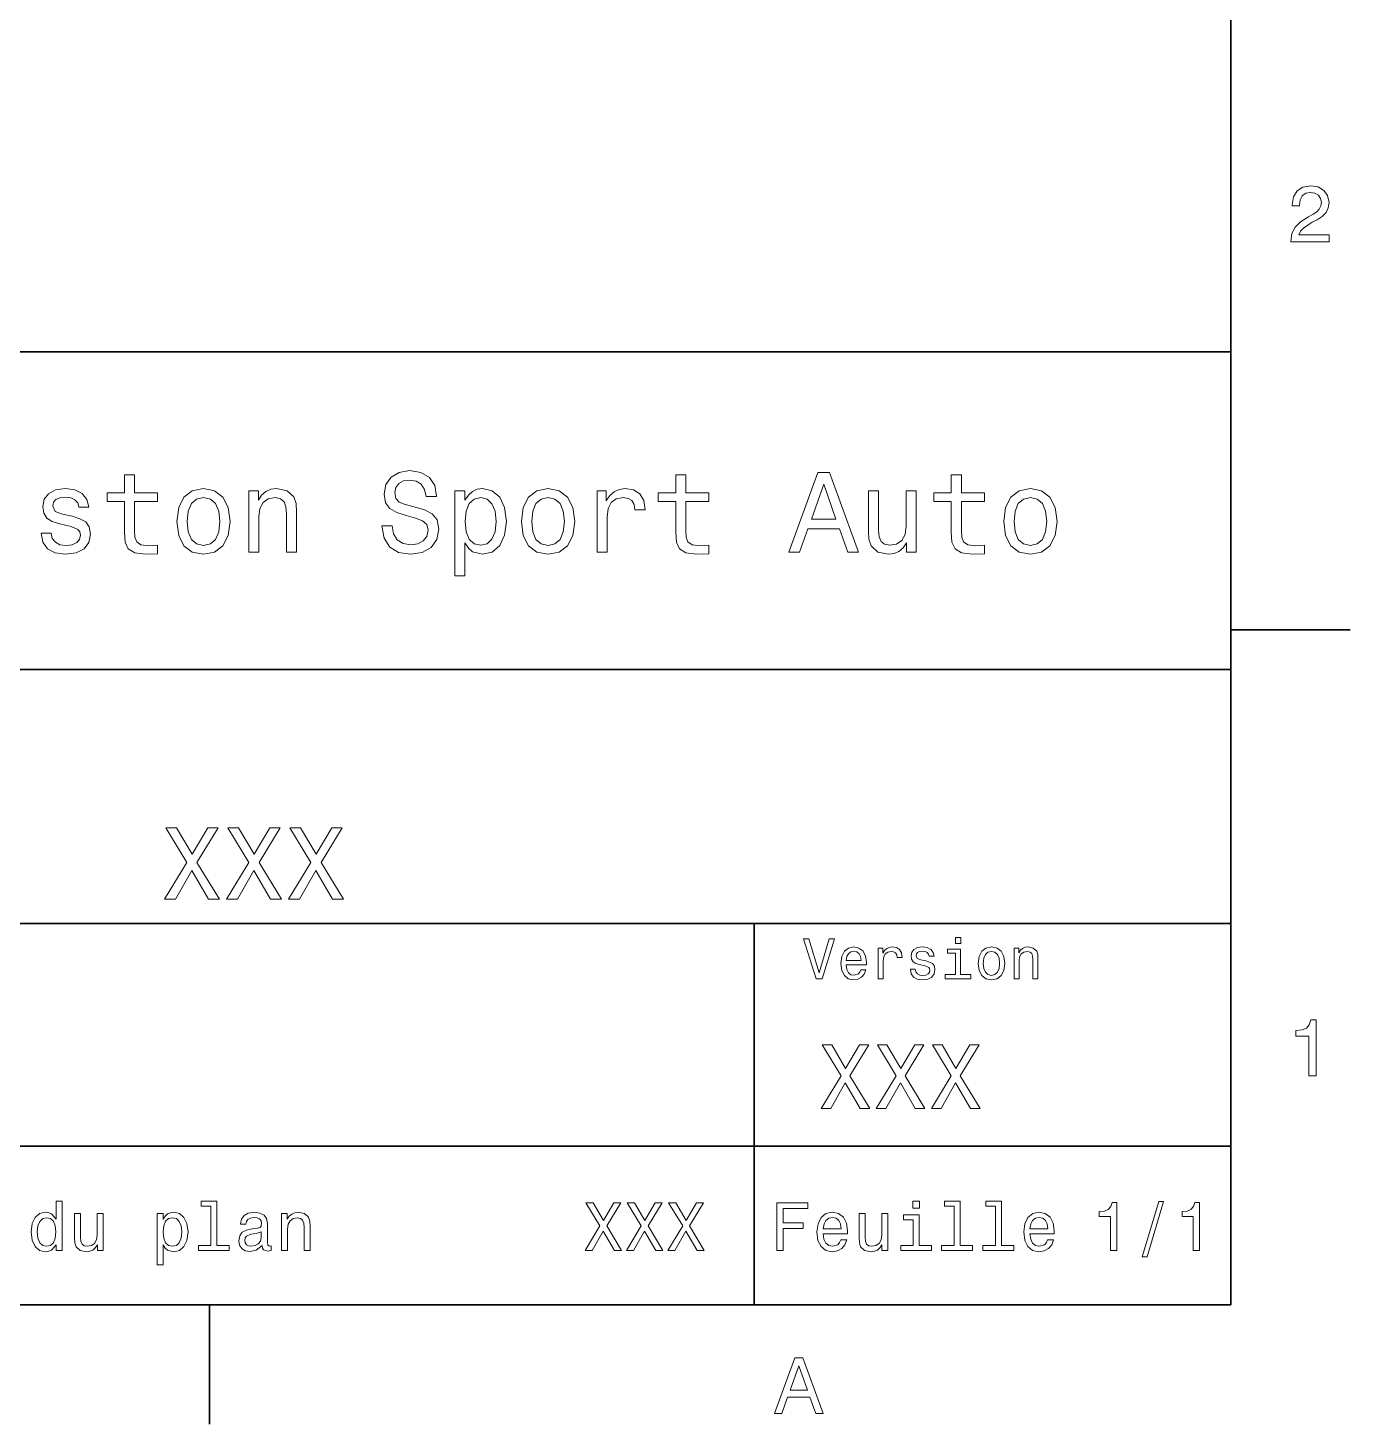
# Model space of a CAD drawing. Extents: x 0 to 297, y 0 to 210.
# Drawn here: x 211.3 to 294.5, y 2.5 to 90.4 of the extents above; entities that cross this region are included whole.
import ezdxf

# ---------------------------------------------------------------- set-up
doc = ezdxf.new("R2010")
doc.units = 0

msp = doc.modelspace()

# ---------------------------------------------------------------- linework, layer by layer
at = {"color": 7, "lineweight": 35}
for p, q in [((287, 10), (287, 200)), ((97, 70), (287, 70)), ((287, 70), (287, 10)), ((287, 52.5), (294.5, 52.5)), ((162, 50), (287, 50)), ((162, 34), (287, 34)), ((257, 10), (257, 34)), ((162, 20), (287, 20)), ((10, 10), (287, 10)), ((97, 10), (287, 10)), ((222.699997, 10), (222.699997, 2.5))]:
    msp.add_line(p, q, dxfattribs=at)
at = {"color": 7, "lineweight": 13}
for points in [[(290.76947, 76.916786), (293.175079, 76.916786), (293.175079, 77.350502), (291.273773, 77.350502), (291.3797, 77.587532), (291.561249, 77.784218), (292.121033, 78.142288), (292.418579, 78.293587), (292.751434, 78.510445), (292.988464, 78.762604), (293.124634, 79.060158), (293.175079, 79.398056), (293.089355, 79.821686), (292.852325, 80.154541), (292.489197, 80.366356), (292.020172, 80.442001), (291.536041, 80.35627), (291.167877, 80.119232), (290.930847, 79.740997), (290.850159, 79.241714), (290.850159, 79.171112), (291.309082, 79.171112), (291.309082, 79.211456), (291.354462, 79.554398), (291.490631, 79.806557), (291.707489, 79.967941), (291.994965, 80.023415), (292.287476, 79.972984), (292.504333, 79.846901), (292.645538, 79.650215), (292.695984, 79.403099), (292.660675, 79.171112), (292.56485, 78.974426), (292.403473, 78.802956), (292.181549, 78.651657), (291.884003, 78.490273), (291.389771, 78.177589), (291.041779, 77.844742), (290.835022, 77.441284), (290.76947, 76.931915)], [(234.20462, 59.030979), (233.548996, 59.030979), (233.693085, 58.267288), (234.053314, 57.70533), (234.608078, 57.366714), (235.357361, 57.244236), (236.099426, 57.359509), (236.654175, 57.67651), (237.007202, 58.17363), (237.136902, 58.82925), (237.028824, 59.420029), (236.726227, 59.801872), (236.236313, 60.054031), (235.580704, 60.241352), (235.018738, 60.378242), (234.651306, 60.536743), (234.442368, 60.767288), (234.377533, 61.127522), (234.442368, 61.451729), (234.629684, 61.696686), (234.917877, 61.862389), (235.314133, 61.920029), (235.71759, 61.84798), (236.034592, 61.653458), (236.24353, 61.32925), (236.344391, 60.889767), (237, 60.889767), (237, 60.904179), (236.884735, 61.581409), (236.546112, 62.085732), (236.01297, 62.402737), (235.292511, 62.510807), (234.644104, 62.402737), (234.139771, 62.100143), (233.815567, 61.631844), (233.700287, 61.026657), (233.793961, 60.486309), (234.067734, 60.118874), (234.5, 59.873917), (235.09079, 59.6866), (235.674362, 59.520893), (236.113831, 59.362389), (236.380402, 59.131844), (236.47406, 58.757202), (236.387619, 58.375359), (236.164276, 58.087173), (235.825653, 57.907059), (235.386169, 57.849422), (234.896255, 57.928673), (234.521622, 58.159222), (234.283875, 58.533859)], [(217.353027, 60.579971), (217.353027, 58.64193), (217.396255, 58.015129), (217.597992, 57.582851), (218.001434, 57.330688), (218.685883, 57.244236), (219.43515, 57.280258), (219.43515, 57.827808), (218.887604, 57.78458), (218.390488, 57.842216), (218.123917, 58.022331), (218.008652, 58.324928), (217.98703, 58.75), (217.98703, 60.579971), (219.43515, 60.579971), (219.43515, 61.120316), (217.98703, 61.120316), (217.98703, 62.251438), (217.353027, 62.251438), (217.353027, 61.120316), (216.257935, 61.120316), (216.257935, 60.579971)], [(252.05043, 60.579971), (252.05043, 58.64193), (252.093658, 58.015129), (252.29538, 57.582851), (252.698853, 57.330688), (253.383286, 57.244236), (254.132568, 57.280258), (254.132568, 57.827808), (253.585022, 57.78458), (253.087891, 57.842216), (252.82132, 58.022331), (252.706055, 58.324928), (252.684448, 58.75), (252.684448, 60.579971), (254.132568, 60.579971), (254.132568, 61.120316), (252.684448, 61.120316), (252.684448, 62.251438), (252.05043, 62.251438), (252.05043, 61.120316), (250.955322, 61.120316), (250.955322, 60.579971)], [(259.175781, 57.381123), (259.838623, 57.381123), (260.364563, 58.850864), (262.360229, 58.850864), (262.886169, 57.381123), (263.563416, 57.381123), (261.733429, 62.388329), (260.998566, 62.388329)], [(260.595093, 59.463257), (261.365997, 61.667866), (262.136902, 59.463257)], [(269.399109, 60.579971), (269.399109, 58.64193), (269.442352, 58.015129), (269.644073, 57.582851), (270.047546, 57.330688), (270.731995, 57.244236), (271.481262, 57.280258), (271.481262, 57.827808), (270.933716, 57.78458), (270.436584, 57.842216), (270.170013, 58.022331), (270.054749, 58.324928), (270.033142, 58.75), (270.033142, 60.579971), (271.481262, 60.579971), (271.481262, 61.120316), (270.033142, 61.120316), (270.033142, 62.251438), (269.399109, 62.251438), (269.399109, 61.120316), (268.304016, 61.120316), (268.304016, 60.579971)], [(214.060516, 59.636166), (213.44812, 59.780258), (212.994232, 59.945965), (212.842941, 60.28458), (212.886169, 60.522331), (213.03746, 60.695244), (213.282425, 60.803314), (213.635437, 60.846542), (213.97406, 60.803314), (214.240631, 60.67363), (214.413544, 60.479107), (214.485596, 60.219738), (215.105194, 60.219738), (215.105194, 60.23415), (214.997116, 60.70245), (214.701721, 61.069885), (214.240631, 61.30043), (213.635437, 61.386887), (213.023056, 61.30043), (212.57637, 61.062679), (212.29538, 60.709652), (212.208939, 60.262966), (212.273773, 59.830688), (212.475494, 59.528095), (212.806915, 59.311958), (213.289627, 59.16066), (213.995682, 58.987751), (214.427948, 58.807636), (214.543228, 58.663544), (214.586456, 58.447407), (214.521606, 58.180836), (214.348694, 57.979107), (214.067719, 57.849422), (213.693085, 57.806194), (213.296829, 57.849422), (213.008636, 58.000721), (212.814117, 58.245674), (212.734863, 58.584293), (212.122482, 58.584293), (212.223343, 58.007923), (212.518738, 57.590057), (212.98703, 57.337894), (213.635437, 57.244236), (214.312683, 57.337894), (214.809799, 57.590057), (215.112396, 57.993515), (215.220459, 58.519451), (215.141205, 58.973343), (214.917862, 59.283138), (214.55043, 59.484871)], [(220.65274, 59.311958), (220.768005, 58.432995), (221.099426, 57.78458), (221.625366, 57.381123), (222.331421, 57.244236), (223.030258, 57.381123), (223.556198, 57.777374), (223.887604, 58.425793), (224.010086, 59.311958), (223.887604, 60.190922), (223.556198, 60.846542), (223.030258, 61.242794), (222.331421, 61.386887), (221.625366, 61.242794), (221.099426, 60.839336), (220.768005, 60.190922)], [(221.301147, 59.319164), (221.365997, 59.967579), (221.567719, 60.435879), (221.891937, 60.72406), (222.331421, 60.824928), (222.763687, 60.72406), (223.087891, 60.443081), (223.289627, 59.967579), (223.361679, 59.319164), (223.289627, 58.663544), (223.087891, 58.188038), (222.763687, 57.899853), (222.331421, 57.806194), (221.891937, 57.899853), (221.567719, 58.188038), (221.365997, 58.663544)], [(225.177246, 57.381123), (225.811249, 57.381123), (225.811249, 59.614552), (225.876083, 60.12608), (226.085022, 60.500717), (226.409225, 60.731266), (226.841507, 60.817722), (227.187317, 60.745674), (227.403458, 60.551151), (227.511536, 60.226944), (227.547546, 59.794666), (227.547546, 57.381123), (228.181564, 57.381123), (228.181564, 59.924351), (228.15274, 60.435879), (228.023056, 60.86095), (227.597992, 61.25), (226.935165, 61.386887), (226.567719, 61.336452), (226.257935, 61.199566), (225.991364, 60.969017), (225.782425, 60.659222), (225.782425, 61.25), (225.177246, 61.25)], [(238.786743, 60.652016), (238.786743, 61.25), (238.15274, 61.25), (238.15274, 55.882565), (238.786743, 55.882565), (238.786743, 57.971901), (239.010101, 57.633286), (239.262253, 57.409943), (239.896271, 57.244236), (240.50145, 57.381123), (240.976959, 57.791786), (241.286743, 58.440201), (241.402023, 59.319164), (241.286743, 60.190922), (240.976959, 60.839336), (240.50145, 61.242794), (239.896271, 61.386887), (239.550446, 61.343658), (239.255051, 61.206772), (239.002899, 60.976223)], [(239.788193, 57.8134), (239.363129, 57.907059), (239.053314, 58.195244), (238.858795, 58.663544), (238.793945, 59.319164), (238.858795, 59.967579), (239.053314, 60.435879), (239.363129, 60.716858), (239.788193, 60.817722), (240.177246, 60.716858), (240.48703, 60.428673), (240.681564, 59.960373), (240.753601, 59.319164), (240.681564, 58.67075), (240.48703, 58.195244), (240.177246, 57.907059)], [(242.338623, 59.311958), (242.453888, 58.432995), (242.785309, 57.78458), (243.311249, 57.381123), (244.017303, 57.244236), (244.716141, 57.381123), (245.242081, 57.777374), (245.573486, 58.425793), (245.695969, 59.311958), (245.573486, 60.190922), (245.242081, 60.846542), (244.716141, 61.242794), (244.017303, 61.386887), (243.311249, 61.242794), (242.785309, 60.839336), (242.453888, 60.190922)], [(242.98703, 59.319164), (243.05188, 59.967579), (243.253601, 60.435879), (243.57782, 60.72406), (244.017303, 60.824928), (244.44957, 60.72406), (244.773773, 60.443081), (244.97551, 59.967579), (245.047546, 59.319164), (244.97551, 58.663544), (244.773773, 58.188038), (244.44957, 57.899853), (244.017303, 57.806194), (243.57782, 57.899853), (243.253601, 58.188038), (243.05188, 58.663544)], [(247.100861, 57.381123), (247.734863, 57.381123), (247.734863, 59.592937), (247.799713, 60.12608), (247.994232, 60.507923), (248.311249, 60.738472), (248.736313, 60.817722), (249.053314, 60.767288), (249.291077, 60.623199), (249.435165, 60.378242), (249.485596, 60.046829), (250.126801, 60.046829), (250.040344, 60.630402), (249.802597, 61.048271), (249.406342, 61.30043), (248.865997, 61.386887), (248.498566, 61.32925), (248.181549, 61.185158), (247.900574, 60.940201), (247.677246, 60.608788), (247.677246, 61.25), (247.100861, 61.25)], [(267.194519, 61.25), (266.560516, 61.25), (266.560516, 59.016571), (266.488464, 58.497837), (266.279541, 58.123196), (265.955322, 57.892651), (265.530243, 57.820602), (265.19165, 57.878242), (264.975494, 58.051151), (264.853027, 58.346542), (264.824219, 58.764408), (264.824219, 61.25), (264.190186, 61.25), (264.190186, 58.706772), (264.211792, 58.195244), (264.348694, 57.770172), (264.766571, 57.381123), (265.436584, 57.244236), (265.796814, 57.294666), (266.106628, 57.424351), (266.373199, 57.647694), (266.589325, 57.971901), (266.589325, 57.381123), (267.194519, 57.381123)], [(272.698853, 59.311958), (272.814117, 58.432995), (273.145508, 57.78458), (273.671448, 57.381123), (274.377502, 57.244236), (275.076355, 57.381123), (275.602295, 57.777374), (275.933716, 58.425793), (276.056183, 59.311958), (275.933716, 60.190922), (275.602295, 60.846542), (275.076355, 61.242794), (274.377502, 61.386887), (273.671448, 61.242794), (273.145508, 60.839336), (272.814117, 60.190922)], [(273.34726, 59.319164), (273.412109, 59.967579), (273.613831, 60.435879), (273.938019, 60.72406), (274.377502, 60.824928), (274.809784, 60.72406), (275.134003, 60.443081), (275.335724, 59.967579), (275.407776, 59.319164), (275.335724, 58.663544), (275.134003, 58.188038), (274.809784, 57.899853), (274.377502, 57.806194), (273.938019, 57.899853), (273.613831, 58.188038), (273.412109, 58.663544)], [(219.878235, 35.530258), (220.559067, 35.530258), (221.590057, 37.352303), (222.640488, 35.530258), (223.327805, 35.530258), (221.920746, 37.8451), (223.25647, 40.036743), (222.601578, 40.036743), (221.609497, 38.370316), (220.636887, 40.036743), (219.956039, 40.036743), (221.285294, 37.838615)], [(223.781693, 35.530258), (224.462524, 35.530258), (225.493515, 37.352303), (226.543945, 35.530258), (227.231262, 35.530258), (225.824203, 37.8451), (227.159943, 40.036743), (226.505035, 40.036743), (225.512955, 38.370316), (224.540344, 40.036743), (223.859497, 40.036743), (225.188751, 37.838615)], [(227.68515, 35.530258), (228.365982, 35.530258), (229.396973, 37.352303), (230.447403, 35.530258), (231.13472, 35.530258), (229.727661, 37.8451), (231.0634, 40.036743), (230.408493, 40.036743), (229.416412, 38.370316), (228.443802, 40.036743), (227.762955, 40.036743), (229.092209, 37.838615)], [(261.71109, 33.03458), (261.08429, 30.905619), (260.439484, 33.03458), (260.09726, 33.03458), (260.904175, 30.530979), (261.264404, 30.530979), (262.053314, 33.03458)], [(262.784576, 31.40634), (264.052582, 31.40634), (264.056183, 31.554033), (263.998566, 31.9683), (263.840057, 32.278099), (263.587891, 32.465416), (263.252869, 32.533859), (262.925079, 32.461815), (262.672913, 32.260086), (262.510803, 31.932276), (262.453156, 31.5), (262.507202, 31.056915), (262.669312, 30.732708), (262.917877, 30.530979), (263.242065, 30.462536), (263.523041, 30.509365), (263.753601, 30.631844), (263.922913, 30.826368), (264.020172, 31.085733), (263.706787, 31.085733), (263.641937, 30.941643), (263.548279, 30.833572), (263.281708, 30.747118), (263.076355, 30.786743), (262.921478, 30.912823), (262.820618, 31.118155), (262.784576, 31.395533)], [(264.794678, 30.530979), (265.111664, 30.530979), (265.111664, 31.636887), (265.144104, 31.903458), (265.241364, 32.094379), (265.399841, 32.209652), (265.612396, 32.249279), (265.770905, 32.224064), (265.889771, 32.152016), (265.961823, 32.029537), (265.98703, 31.863832), (266.307648, 31.863832), (266.264404, 32.155621), (266.145538, 32.364552), (265.947418, 32.490635), (265.677246, 32.533859), (265.49353, 32.505043), (265.335022, 32.432995), (265.194519, 32.310516), (265.082855, 32.144814), (265.082855, 32.465416), (264.794678, 32.465416)], [(267.791779, 31.658501), (267.485596, 31.730547), (267.258636, 31.8134), (267.182983, 31.982708), (267.20462, 32.101585), (267.280273, 32.188038), (267.40274, 32.242073), (267.579254, 32.263687), (267.748566, 32.242073), (267.881836, 32.177231), (267.968292, 32.079971), (268.004333, 31.950287), (268.314117, 31.950287), (268.314117, 31.957493), (268.260101, 32.191643), (268.112396, 32.375359), (267.881836, 32.490635), (267.579254, 32.533859), (267.273041, 32.490635), (267.049713, 32.371758), (266.90921, 32.195244), (266.865997, 31.971901), (266.898407, 31.755764), (266.999268, 31.604465), (267.164978, 31.496397), (267.406342, 31.420748), (267.759369, 31.334293), (267.975494, 31.244236), (268.033142, 31.17219), (268.054749, 31.064121), (268.022339, 30.930836), (267.935883, 30.829971), (267.79538, 30.765129), (267.608063, 30.743515), (267.409943, 30.765129), (267.265839, 30.840778), (267.168579, 30.963255), (267.128967, 31.132565), (266.822754, 31.132565), (266.873199, 30.844379), (267.020905, 30.635447), (267.255035, 30.509365), (267.579254, 30.462536), (267.917877, 30.509365), (268.166412, 30.635447), (268.317719, 30.837175), (268.371765, 31.100143), (268.332123, 31.327089), (268.220459, 31.481987), (268.036743, 31.582851)], [(269.992798, 33.117435), (269.657776, 33.117435), (269.657776, 32.757202), (269.992798, 32.757202)], [(271.087891, 31.496397), (271.145538, 31.056915), (271.311249, 30.732708), (271.574219, 30.530979), (271.927246, 30.462536), (272.276672, 30.530979), (272.539612, 30.729107), (272.705322, 31.053314), (272.766571, 31.496397), (272.705322, 31.935879), (272.539612, 32.263687), (272.276672, 32.461815), (271.927246, 32.533859), (271.574219, 32.461815), (271.311249, 32.260086), (271.145538, 31.935879)], [(273.350159, 30.530979), (273.667145, 30.530979), (273.667145, 31.647694), (273.699554, 31.903458), (273.804047, 32.090778), (273.966125, 32.206051), (274.182281, 32.249279), (274.355194, 32.213257), (274.463257, 32.115993), (274.517303, 31.95389), (274.535309, 31.737751), (274.535309, 30.530979), (274.852295, 30.530979), (274.852295, 31.802593), (274.837891, 32.058357), (274.773041, 32.270893), (274.560516, 32.465416), (274.229095, 32.533859), (274.04538, 32.508644), (273.890503, 32.440201), (273.757202, 32.324928), (273.65274, 32.170029), (273.65274, 32.465416), (273.350159, 32.465416)], [(262.784576, 31.672911), (262.824219, 31.921469), (262.921478, 32.105186), (263.069153, 32.216858), (263.263702, 32.256485), (263.45462, 32.216858), (263.602295, 32.105186), (263.692352, 31.921469), (263.724792, 31.672911)], [(269.981995, 30.79755), (269.981995, 32.400574), (269.167877, 32.400574), (269.167877, 32.130402), (269.664978, 32.130402), (269.664978, 30.79755), (269.016571, 30.79755), (269.016571, 30.530979), (270.637604, 30.530979), (270.637604, 30.79755)], [(271.412109, 31.5), (271.444519, 31.824207), (271.54538, 32.058357), (271.707489, 32.20245), (271.927246, 32.25288), (272.143372, 32.20245), (272.305481, 32.061958), (272.406342, 31.824207), (272.442352, 31.5), (272.406342, 31.17219), (272.305481, 30.934437), (272.143372, 30.790344), (271.927246, 30.743515), (271.707489, 30.790344), (271.54538, 30.934437), (271.444519, 31.17219)], [(291.909241, 24.416786), (292.368164, 24.416786), (292.368164, 27.942001), (292.025208, 27.942001), (291.934448, 27.634365), (291.752899, 27.427593), (291.475525, 27.306557), (291.092224, 27.266211), (291.092224, 26.90814), (291.909241, 26.90814)], [(261.207489, 22.360231), (261.812683, 22.360231), (262.729095, 23.979828), (263.662811, 22.360231), (264.273773, 22.360231), (263.023041, 24.417868), (264.210388, 26.365995), (263.628235, 26.365995), (262.746399, 24.884727), (261.881836, 26.365995), (261.276642, 26.365995), (262.458221, 24.412106)], [(264.677246, 22.360231), (265.28241, 22.360231), (266.198853, 23.979828), (267.132568, 22.360231), (267.74353, 22.360231), (266.492798, 24.417868), (267.680115, 26.365995), (267.097992, 26.365995), (266.216125, 24.884727), (265.351593, 26.365995), (264.746399, 26.365995), (265.927948, 24.412106)], [(268.146973, 22.360231), (268.752167, 22.360231), (269.668579, 23.979828), (270.602295, 22.360231), (271.213257, 22.360231), (269.962524, 24.417868), (271.149841, 26.365995), (270.567719, 26.365995), (269.685883, 24.884727), (268.82132, 26.365995), (268.216125, 26.365995), (269.397705, 24.412106)], [(213.048996, 13.787464), (213.048996, 13.428675), (213.429398, 13.428675), (213.429398, 16.532421), (213.053314, 16.532421), (213.053314, 15.395534), (212.763687, 15.724064), (212.586456, 15.801874), (212.383286, 15.832133), (212.015854, 15.745678), (211.730545, 15.503603), (211.544662, 15.114553), (211.479828, 14.591499), (211.544662, 14.068444), (211.730545, 13.675073), (212.015854, 13.428675), (212.383286, 13.346542), (212.586456, 13.376801), (212.768005, 13.454611)], [(219.788193, 15.391211), (219.788193, 15.75), (219.407776, 15.75), (219.407776, 12.529539), (219.788193, 12.529539), (219.788193, 13.783141), (219.922195, 13.579971), (220.073486, 13.445966), (220.453888, 13.346542), (220.817001, 13.428675), (221.10231, 13.675073), (221.288193, 14.064121), (221.357346, 14.591499), (221.288193, 15.114553), (221.10231, 15.503603), (220.817001, 15.745678), (220.453888, 15.832133), (220.246399, 15.806196), (220.069168, 15.724064), (219.917877, 15.585735)], [(222.788193, 16.212536), (222.788193, 13.748559), (222.005768, 13.748559), (222.005768, 13.428675), (223.946686, 13.428675), (223.946686, 13.748559), (223.168594, 13.748559), (223.168594, 16.532421), (222.19165, 16.532421), (222.19165, 16.212536)], [(226.01297, 13.731268), (226.01297, 13.7183), (226.034592, 13.571326), (226.099426, 13.46758), (226.371765, 13.385448), (226.583588, 13.42003), (226.583588, 13.713977), (226.492798, 13.701009), (226.371765, 13.757205), (226.350159, 13.930116), (226.350159, 15.131845), (226.298279, 15.438761), (226.146973, 15.6549), (225.883286, 15.784582), (225.511536, 15.832133), (225.148422, 15.78026), (224.880402, 15.633286), (224.711823, 15.404179), (224.655624, 15.101585), (224.655624, 15.075649), (224.997131, 15.075649), (225.027374, 15.257205), (225.122482, 15.386889), (225.278107, 15.464698), (225.498566, 15.494957), (225.710388, 15.473343), (225.861679, 15.408502), (225.952454, 15.29611), (225.982712, 15.140491), (225.965424, 14.958934), (225.896255, 14.868156), (225.723343, 14.824928), (225.399139, 14.790346), (225.027374, 14.712537), (224.763687, 14.574208), (224.608078, 14.358069), (224.560516, 14.038185), (224.60376, 13.752882), (224.737762, 13.541066), (224.953888, 13.407061), (225.252167, 13.35951), (225.654175, 13.450289)], [(227.236313, 13.428675), (227.616714, 13.428675), (227.616714, 14.768732), (227.655624, 15.075649), (227.780975, 15.300432), (227.97551, 15.438761), (228.234879, 15.490635), (228.442368, 15.447407), (228.572052, 15.330692), (228.636887, 15.136168), (228.658508, 14.876801), (228.658508, 13.428675), (229.03891, 13.428675), (229.03891, 14.954612), (229.021622, 15.261528), (228.943817, 15.516571), (228.688766, 15.75), (228.291077, 15.832133), (228.070618, 15.801874), (227.884735, 15.719741), (227.724792, 15.581412), (227.599426, 15.395534), (227.599426, 15.75), (227.236313, 15.75)], [(246.348709, 13.428675), (246.802597, 13.428675), (247.489914, 14.643373), (248.190201, 13.428675), (248.648422, 13.428675), (247.710373, 14.971903), (248.600861, 16.432999), (248.164261, 16.432999), (247.502884, 15.322046), (246.854462, 16.432999), (246.400574, 16.432999), (247.286743, 14.96758)], [(248.951004, 13.428675), (249.404907, 13.428675), (250.092224, 14.643373), (250.792511, 13.428675), (251.250717, 13.428675), (250.312683, 14.971903), (251.203171, 16.432999), (250.766571, 16.432999), (250.105194, 15.322046), (249.456772, 16.432999), (249.002884, 16.432999), (249.889053, 14.96758)], [(251.553314, 13.428675), (252.007202, 13.428675), (252.694519, 14.643373), (253.394821, 13.428675), (253.853027, 13.428675), (252.914993, 14.971903), (253.805481, 16.432999), (253.368881, 16.432999), (252.707489, 15.322046), (252.059082, 16.432999), (251.605194, 16.432999), (252.491364, 14.96758)], [(258.414978, 13.428675), (258.817017, 13.428675), (258.817017, 14.807637), (260.079254, 14.807637), (260.079254, 15.166427), (258.817017, 15.166427), (258.817017, 16.065563), (260.368866, 16.065563), (260.368866, 16.428675), (258.414978, 16.428675)], [(261.341492, 14.479107), (262.863098, 14.479107), (262.867432, 14.656341), (262.798279, 15.153459), (262.608063, 15.525217), (262.305481, 15.75), (261.903473, 15.832133), (261.510101, 15.745678), (261.207489, 15.503603), (261.01297, 15.110231), (260.943817, 14.591499), (261.008636, 14.059798), (261.203156, 13.67075), (261.501434, 13.428675), (261.890503, 13.346542), (262.227661, 13.402739), (262.504333, 13.549712), (262.707489, 13.783141), (262.824219, 14.09438), (262.44812, 14.09438), (262.370331, 13.92147), (262.257935, 13.791787), (261.938049, 13.688041), (261.69165, 13.735591), (261.505768, 13.886888), (261.384735, 14.133286), (261.341492, 14.466139)], [(267.389038, 16.532421), (266.98703, 16.532421), (266.98703, 16.100145), (267.389038, 16.100145)], [(269.572052, 16.212536), (269.572052, 13.748559), (268.789612, 13.748559), (268.789612, 13.428675), (270.73056, 13.428675), (270.73056, 13.748559), (269.952454, 13.748559), (269.952454, 16.532421), (268.975494, 16.532421), (268.975494, 16.212536)], [(272.174347, 16.212536), (272.174347, 13.748559), (271.391937, 13.748559), (271.391937, 13.428675), (273.332855, 13.428675), (273.332855, 13.748559), (272.554749, 13.748559), (272.554749, 16.532421), (271.57782, 16.532421), (271.57782, 16.212536)], [(274.353027, 14.479107), (275.874634, 14.479107), (275.878967, 14.656341), (275.809814, 15.153459), (275.619598, 15.525217), (275.317017, 15.75), (274.914978, 15.832133), (274.521606, 15.745678), (274.219025, 15.503603), (274.024506, 15.110231), (273.955322, 14.591499), (274.020172, 14.059798), (274.214691, 13.67075), (274.51297, 13.428675), (274.902008, 13.346542), (275.239197, 13.402739), (275.515839, 13.549712), (275.719025, 13.783141), (275.835724, 14.09438), (275.459656, 14.09438), (275.381836, 13.92147), (275.26944, 13.791787), (274.949554, 13.688041), (274.703186, 13.735591), (274.517303, 13.886888), (274.39624, 14.133286), (274.353027, 14.466139)], [(279.416443, 13.428675), (279.809814, 13.428675), (279.809814, 16.450289), (279.515839, 16.450289), (279.438049, 16.1866), (279.28241, 16.009367), (279.044678, 15.905621), (278.716125, 15.871038), (278.716125, 15.564121), (279.416443, 15.564121)], [(281.42218, 13.026657), (281.720459, 13.026657), (282.766571, 16.510807), (282.463989, 16.510807)], [(284.621033, 13.428675), (285.014404, 13.428675), (285.014404, 16.450289), (284.720459, 16.450289), (284.642639, 16.1866), (284.48703, 16.009367), (284.249268, 15.905621), (283.920746, 15.871038), (283.920746, 15.564121), (284.621033, 15.564121)], [(212.44812, 15.490635), (212.698853, 15.430116), (212.889053, 15.261528), (213.001434, 14.980548), (213.044678, 14.591499), (213.001434, 14.198127), (212.889053, 13.917148), (212.698853, 13.744237), (212.44812, 13.688041), (212.210373, 13.744237), (212.028824, 13.917148), (211.907776, 14.20245), (211.868881, 14.591499), (211.907776, 14.976225), (212.028824, 15.257205), (212.210373, 15.430116)], [(216.014404, 15.75), (215.634003, 15.75), (215.634003, 14.409943), (215.590775, 14.098703), (215.465424, 13.873919), (215.270889, 13.735591), (215.015854, 13.692364), (214.812683, 13.726946), (214.682999, 13.830692), (214.609512, 14.007925), (214.592224, 14.258646), (214.592224, 15.75), (214.211823, 15.75), (214.211823, 14.224064), (214.224792, 13.917148), (214.306915, 13.662104), (214.557632, 13.428675), (214.959656, 13.346542), (215.175797, 13.376801), (215.361679, 13.454611), (215.521622, 13.588617), (215.651306, 13.783141), (215.651306, 13.428675), (216.014404, 13.428675)], [(220.389053, 13.688041), (220.134003, 13.744237), (219.948135, 13.917148), (219.831421, 14.198127), (219.792511, 14.591499), (219.831421, 14.980548), (219.948135, 15.261528), (220.134003, 15.430116), (220.389053, 15.490635), (220.622482, 15.430116), (220.808365, 15.257205), (220.925079, 14.976225), (220.968307, 14.591499), (220.925079, 14.20245), (220.808365, 13.917148), (220.622482, 13.744237)], [(261.341492, 14.798992), (261.389038, 15.097262), (261.505768, 15.317724), (261.682983, 15.45173), (261.916412, 15.49928), (262.145538, 15.45173), (262.322754, 15.317724), (262.430847, 15.097262), (262.469727, 14.798992)], [(265.400574, 15.75), (265.020172, 15.75), (265.020172, 14.409943), (264.976959, 14.098703), (264.851593, 13.873919), (264.657074, 13.735591), (264.402008, 13.692364), (264.198853, 13.726946), (264.069153, 13.830692), (263.995667, 14.007925), (263.978394, 14.258646), (263.978394, 15.75), (263.597992, 15.75), (263.597992, 14.224064), (263.610962, 13.917148), (263.693085, 13.662104), (263.943817, 13.428675), (264.345825, 13.346542), (264.561951, 13.376801), (264.747833, 13.454611), (264.907776, 13.588617), (265.037476, 13.783141), (265.037476, 13.428675), (265.400574, 13.428675)], [(267.376068, 13.748559), (267.376068, 15.672191), (266.399139, 15.672191), (266.399139, 15.347983), (266.995667, 15.347983), (266.995667, 13.748559), (266.21759, 13.748559), (266.21759, 13.428675), (268.162811, 13.428675), (268.162811, 13.748559)], [(274.353027, 14.798992), (274.400574, 15.097262), (274.517303, 15.317724), (274.694519, 15.45173), (274.927948, 15.49928), (275.157074, 15.45173), (275.33429, 15.317724), (275.442352, 15.097262), (275.481262, 14.798992)], [(225.969742, 14.241355), (225.917877, 14.016571), (225.779541, 13.84366), (225.572052, 13.731268), (225.317017, 13.692364), (225.15274, 13.713977), (225.036026, 13.783141), (224.96254, 13.904179), (224.940933, 14.072767), (224.958221, 14.224064), (225.027374, 14.332133), (225.304047, 14.453171), (225.654175, 14.505044), (225.969742, 14.60879)], [(258.266846, 3.166787), (258.730835, 3.166787), (259.098999, 4.195605), (260.495972, 4.195605), (260.864105, 3.166787), (261.338165, 3.166787), (260.05719, 6.67183), (259.542786, 6.67183)], [(259.260376, 4.624279), (259.799988, 6.167507), (260.33963, 4.624279)]]:
    msp.add_lwpolyline(points, close=True, dxfattribs=at)

doc.saveas('drawing.dxf')
